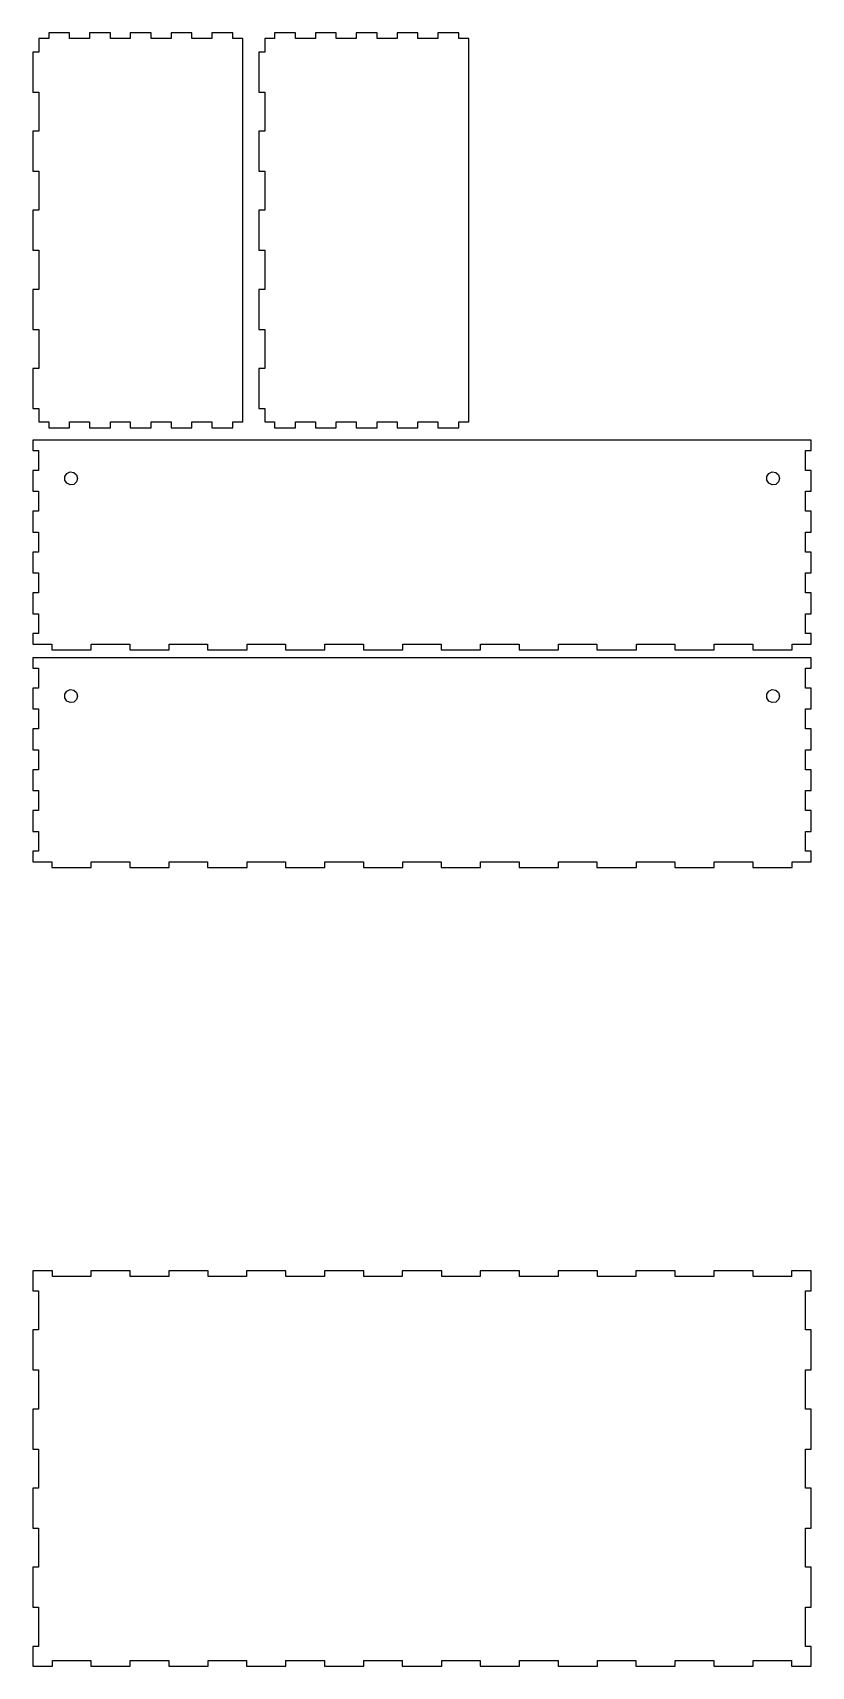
# Model space of a CAD drawing. Header units: metres. Extents: x 0 to 407, y 0 to 853.
import ezdxf

# ---------------------------------------------------------------- set-up
doc = ezdxf.new("R2010")
doc.units = ezdxf.units.M

msp = doc.modelspace()

# ---------------------------------------------------------------- linework, layer by layer
for p, q in [((19.2445, 853.193), (8.3615, 853.193)), ((8.3615, 853.193), (8.3615, 850.1)), ((19.2445, 850.1), (19.2445, 853.193)), ((40.5505, 853.193), (29.6675, 853.193)), ((29.6675, 853.193), (29.6675, 850.1)), ((40.5505, 850.1), (40.5505, 853.193)), ((61.8565, 853.193), (50.9735, 853.193)), ((50.9735, 853.193), (50.9735, 850.1)), ((61.8565, 850.1), (61.8565, 853.193)), ((83.1625, 853.193), (72.2795, 853.193)), ((72.2795, 853.193), (72.2795, 850.1)), ((83.1625, 850.1), (83.1625, 853.193)), ((104.468, 853.193), (93.5855, 853.193)), ((93.5855, 853.193), (93.5855, 850.1)), ((104.468, 850.1), (104.468, 853.193)), ((137.225, 853.193), (126.341, 853.193)), ((126.341, 853.193), (126.341, 850.1)), ((137.225, 850.1), (137.225, 853.193)), ((158.531, 853.193), (147.648, 853.193)), ((147.648, 853.193), (147.648, 850.1)), ((158.531, 850.1), (158.531, 853.193)), ((179.837, 853.193), (168.954, 853.193)), ((168.954, 853.193), (168.954, 850.1)), ((179.837, 850.1), (179.837, 853.193)), ((201.143, 853.193), (190.26, 853.193)), ((190.26, 853.193), (190.26, 850.1)), ((201.143, 850.1), (201.143, 853.193)), ((222.449, 853.193), (211.566, 853.193)), ((211.566, 853.193), (211.566, 850.1)), ((222.449, 850.1), (222.449, 853.193)), ((8.3615, 850.1), (3.14999, 850.1)), ((3.14999, 850.1), (3.14999, 843.039)), ((29.6675, 850.1), (19.2445, 850.1)), ((50.9735, 850.1), (40.5505, 850.1)), ((72.2795, 850.1), (61.8565, 850.1)), ((93.5855, 850.1), (83.1625, 850.1)), ((109.68, 850.1), (104.468, 850.1)), ((109.68, 649.87), (109.68, 850.1)), ((126.341, 850.1), (121.13, 850.1)), ((121.13, 850.1), (121.13, 843.039)), ((147.648, 850.1), (137.225, 850.1)), ((168.954, 850.1), (158.531, 850.1)), ((190.26, 850.1), (179.837, 850.1)), ((211.566, 850.1), (201.143, 850.1)), ((227.66, 850.1), (222.449, 850.1)), ((227.66, 649.87), (227.66, 850.1)), ((3.14999, 843.039), (0.0575, 843.039)), ((0.0575, 843.039), (0.0575, 822.156)), ((121.13, 843.039), (118.037, 843.039)), ((118.037, 843.039), (118.037, 822.156)), ((0.0575, 822.156), (3.14999, 822.156)), ((3.14999, 822.156), (3.14999, 801.732)), ((118.037, 822.156), (121.13, 822.156)), ((121.13, 822.156), (121.13, 801.732)), ((3.14999, 801.732), (0.0575, 801.732)), ((0.0575, 801.732), (0.0575, 780.849)), ((121.13, 801.732), (118.037, 801.732)), ((118.037, 801.732), (118.037, 780.849)), ((0.0575, 780.849), (3.14999, 780.849)), ((3.14999, 780.849), (3.14999, 760.427)), ((118.037, 780.849), (121.13, 780.849)), ((121.13, 780.849), (121.13, 760.427)), ((3.14999, 760.427), (0.0575, 760.427)), ((0.0575, 760.427), (0.0575, 739.544)), ((121.13, 760.427), (118.037, 760.427)), ((118.037, 760.427), (118.037, 739.544)), ((0.0575, 739.544), (3.14999, 739.544)), ((3.14999, 739.544), (3.14999, 719.12)), ((118.037, 739.544), (121.13, 739.544)), ((121.13, 739.544), (121.13, 719.12)), ((3.14999, 719.12), (0.0575, 719.12)), ((0.0575, 719.12), (0.0575, 698.237)), ((121.13, 719.12), (118.037, 719.12)), ((118.037, 719.12), (118.037, 698.237)), ((0.0575, 698.237), (3.14999, 698.237)), ((3.14999, 698.237), (3.14999, 677.815)), ((118.037, 698.237), (121.13, 698.237)), ((121.13, 698.237), (121.13, 677.815)), ((3.14999, 677.815), (0.0575, 677.815)), ((0.0575, 677.815), (0.0575, 656.932)), ((121.13, 677.815), (118.037, 677.815)), ((118.037, 677.815), (118.037, 656.932)), ((0.0575, 656.932), (3.14999, 656.932)), ((3.14999, 656.932), (3.14999, 649.87)), ((3.14999, 649.87), (8.3615, 649.87)), ((8.3615, 649.87), (8.3615, 646.893)), ((19.2445, 649.87), (29.6675, 649.87)), ((19.2445, 646.893), (19.2445, 649.87)), ((29.6675, 649.87), (29.6675, 646.893)), ((40.5505, 646.893), (40.5505, 649.87)), ((40.5505, 649.87), (50.9735, 649.87)), ((50.9735, 649.87), (50.9735, 646.893)), ((61.8565, 646.893), (61.8565, 649.87)), ((61.8565, 649.87), (72.2795, 649.87)), ((72.2795, 649.87), (72.2795, 646.893)), ((83.1625, 646.893), (83.1625, 649.87)), ((83.1625, 649.87), (93.5855, 649.87)), ((93.5855, 649.87), (93.5855, 646.893)), ((104.468, 646.893), (104.468, 649.87)), ((104.468, 649.87), (109.68, 649.87)), ((118.037, 656.932), (121.13, 656.932)), ((121.13, 656.932), (121.13, 649.87)), ((121.13, 649.87), (126.341, 649.87)), ((126.341, 649.87), (126.341, 646.893)), ((137.225, 649.87), (147.648, 649.87)), ((137.225, 646.893), (137.225, 649.87)), ((147.648, 649.87), (147.648, 646.893)), ((158.531, 646.893), (158.531, 649.87)), ((158.531, 649.87), (168.954, 649.87)), ((168.954, 649.87), (168.954, 646.893)), ((179.837, 646.893), (179.837, 649.87)), ((179.837, 649.87), (190.26, 649.87)), ((190.26, 649.87), (190.26, 646.893)), ((201.143, 646.893), (201.143, 649.87)), ((201.143, 649.87), (211.566, 649.87)), ((211.566, 649.87), (211.566, 646.893)), ((222.449, 646.893), (222.449, 649.87)), ((222.449, 649.87), (227.66, 649.87)), ((406.53, 640.42), (0, 640.42)), ((0, 640.42), (0, 634.979)), ((8.3615, 646.893), (19.2445, 646.893)), ((29.6675, 646.893), (40.5505, 646.893)), ((50.9735, 646.893), (61.8565, 646.893)), ((72.2795, 646.893), (83.1625, 646.893)), ((93.5855, 646.893), (104.468, 646.893)), ((126.341, 646.893), (137.225, 646.893)), ((147.648, 646.893), (158.531, 646.893)), ((168.954, 646.893), (179.837, 646.893)), ((190.26, 646.893), (201.143, 646.893)), ((211.566, 646.893), (222.449, 646.893)), ((406.53, 634.979), (406.53, 640.42)), ((0, 634.979), (2.97749, 634.979)), ((2.97749, 634.979), (2.97749, 624.555)), ((403.552, 624.555), (403.552, 634.979)), ((403.552, 634.979), (406.53, 634.979)), ((2.97749, 624.555), (0, 624.555)), ((0, 624.555), (0, 613.672)), ((16.7137, 621.385), (17.7571, 623.008)), ((17.7571, 623.008), (19.5126, 623.81)), ((19.5126, 623.81), (21.4228, 623.535)), ((21.4228, 623.535), (22.8813, 622.272)), ((383.244, 621.385), (384.287, 623.008)), ((384.287, 623.008), (386.043, 623.81)), ((386.043, 623.81), (387.953, 623.535)), ((387.953, 623.535), (389.411, 622.272)), ((406.53, 624.555), (403.552, 624.555)), ((406.53, 613.672), (406.53, 624.555)), ((16.7137, 619.455), (16.7137, 621.385)), ((17.7571, 617.832), (16.7137, 619.455)), ((19.5126, 617.03), (17.7571, 617.832)), ((21.4228, 617.305), (19.5126, 617.03)), ((22.8813, 618.568), (21.4228, 617.305)), ((22.8813, 622.272), (23.425, 620.42)), ((23.425, 620.42), (22.8813, 618.568)), ((383.244, 619.455), (383.244, 621.385)), ((384.287, 617.832), (383.244, 619.455)), ((386.043, 617.03), (384.287, 617.832)), ((387.953, 617.305), (386.043, 617.03)), ((389.411, 618.568), (387.953, 617.305)), ((389.411, 622.272), (389.955, 620.42)), ((389.955, 620.42), (389.411, 618.568)), ((0, 613.672), (2.97749, 613.672)), ((2.97749, 613.672), (2.97749, 603.25)), ((403.552, 603.25), (403.552, 613.672)), ((403.552, 613.672), (406.53, 613.672)), ((2.97749, 603.25), (0, 603.25)), ((0, 603.25), (0, 592.367)), ((406.53, 603.25), (403.552, 603.25)), ((406.53, 592.367), (406.53, 603.25)), ((0, 592.367), (2.97749, 592.367)), ((2.97749, 592.367), (2.97749, 581.943)), ((403.552, 581.943), (403.552, 592.367)), ((403.552, 592.367), (406.53, 592.367)), ((2.97749, 581.943), (0, 581.943)), ((0, 581.943), (0, 571.06)), ((406.53, 581.943), (403.552, 581.943)), ((406.53, 571.06), (406.53, 581.943)), ((0, 571.06), (2.97749, 571.06)), ((2.97749, 571.06), (2.97749, 560.638)), ((403.552, 560.638), (403.552, 571.06)), ((403.552, 571.06), (406.53, 571.06)), ((2.97749, 560.638), (0, 560.638)), ((0, 560.638), (0, 549.755)), ((406.53, 560.638), (403.552, 560.638)), ((406.53, 549.755), (406.53, 560.638)), ((0, 549.755), (2.97749, 549.755)), ((2.97749, 549.755), (2.97749, 539.331)), ((403.552, 539.331), (403.552, 549.755)), ((403.552, 549.755), (406.53, 549.755)), ((2.97749, 539.331), (0, 539.331)), ((0, 539.331), (0, 533.89)), ((406.53, 539.331), (403.552, 539.331)), ((406.53, 533.89), (406.53, 539.331)), ((0, 533.89), (10.0482, 533.89)), ((10.0482, 533.89), (10.0482, 530.797)), ((10.0482, 530.797), (30.6047, 530.797)), ((30.6047, 533.89), (50.7012, 533.89)), ((30.6047, 530.797), (30.6047, 533.89)), ((50.7012, 533.89), (50.7012, 530.797)), ((50.7012, 530.797), (71.2578, 530.797)), ((71.2578, 530.797), (71.2578, 533.89)), ((71.2578, 533.89), (91.3542, 533.89)), ((91.3542, 533.89), (91.3542, 530.797)), ((91.3542, 530.797), (111.911, 530.797)), ((111.911, 530.797), (111.911, 533.89)), ((111.911, 533.89), (132.007, 533.89)), ((132.007, 533.89), (132.007, 530.797)), ((132.007, 530.797), (152.564, 530.797)), ((152.564, 530.797), (152.564, 533.89)), ((152.564, 533.89), (172.66, 533.89)), ((172.66, 533.89), (172.66, 530.797)), ((172.66, 530.797), (193.217, 530.797)), ((193.217, 530.797), (193.217, 533.89)), ((193.217, 533.89), (213.313, 533.89)), ((213.313, 533.89), (213.313, 530.797)), ((213.313, 530.797), (233.87, 530.797)), ((233.87, 530.797), (233.87, 533.89)), ((233.87, 533.89), (253.966, 533.89)), ((253.966, 533.89), (253.966, 530.797)), ((253.966, 530.797), (274.523, 530.797)), ((274.523, 530.797), (274.523, 533.89)), ((274.523, 533.89), (294.619, 533.89)), ((294.619, 533.89), (294.619, 530.797)), ((294.619, 530.797), (315.176, 530.797)), ((315.176, 530.797), (315.176, 533.89)), ((315.176, 533.89), (335.272, 533.89)), ((335.272, 533.89), (335.272, 530.797)), ((335.272, 530.797), (355.829, 530.797)), ((355.829, 530.797), (355.829, 533.89)), ((355.829, 533.89), (375.925, 533.89)), ((375.925, 533.89), (375.925, 530.797)), ((375.925, 530.797), (396.482, 530.797)), ((396.482, 530.797), (396.482, 533.89)), ((396.482, 533.89), (406.53, 533.89)), ((406.53, 526.74), (0, 526.74)), ((0, 526.74), (0, 521.299)), ((0, 521.299), (2.97749, 521.299)), ((2.97749, 521.299), (2.97749, 510.875)), ((403.552, 510.875), (403.552, 521.299)), ((403.552, 521.299), (406.53, 521.299)), ((406.53, 521.299), (406.53, 526.74)), ((2.97749, 510.875), (0, 510.875)), ((0, 510.875), (0, 499.992)), ((16.7137, 507.705), (17.7571, 509.328)), ((16.7137, 505.775), (16.7137, 507.705)), ((17.7571, 504.152), (16.7137, 505.775)), ((17.7571, 509.328), (19.5126, 510.13)), ((19.5126, 503.35), (17.7571, 504.152)), ((19.5126, 510.13), (21.4228, 509.855)), ((21.4228, 503.625), (19.5126, 503.35)), ((21.4228, 509.855), (22.8813, 508.592)), ((22.8813, 504.888), (21.4228, 503.625)), ((22.8813, 508.592), (23.425, 506.74)), ((23.425, 506.74), (22.8813, 504.888)), ((383.244, 507.705), (384.287, 509.328)), ((383.244, 505.775), (383.244, 507.705)), ((384.287, 504.152), (383.244, 505.775)), ((384.287, 509.328), (386.043, 510.13)), ((386.043, 503.35), (384.287, 504.152)), ((386.043, 510.13), (387.953, 509.855)), ((387.953, 503.625), (386.043, 503.35)), ((387.953, 509.855), (389.411, 508.592)), ((389.411, 504.888), (387.953, 503.625)), ((389.411, 508.592), (389.955, 506.74)), ((389.955, 506.74), (389.411, 504.888)), ((406.53, 510.875), (403.552, 510.875)), ((406.53, 499.992), (406.53, 510.875)), ((0, 499.992), (2.97749, 499.992)), ((2.97749, 499.992), (2.97749, 489.569)), ((403.552, 489.569), (403.552, 499.992)), ((403.552, 499.992), (406.53, 499.992)), ((2.97749, 489.569), (0, 489.569)), ((0, 489.569), (0, 478.686)), ((406.53, 489.569), (403.552, 489.569)), ((406.53, 478.686), (406.53, 489.569)), ((0, 478.686), (2.97749, 478.686)), ((2.97749, 478.686), (2.97749, 468.263)), ((403.552, 468.263), (403.552, 478.686)), ((403.552, 478.686), (406.53, 478.686)), ((2.97749, 468.263), (0, 468.263)), ((0, 468.263), (0, 457.38)), ((406.53, 468.263), (403.552, 468.263)), ((406.53, 457.38), (406.53, 468.263)), ((0, 457.38), (2.97749, 457.38)), ((2.97749, 457.38), (2.97749, 446.957)), ((403.552, 446.957), (403.552, 457.38)), ((403.552, 457.38), (406.53, 457.38)), ((2.97749, 446.957), (0, 446.957)), ((0, 446.957), (0, 436.074)), ((406.53, 446.957), (403.552, 446.957)), ((406.53, 436.074), (406.53, 446.957)), ((0, 436.074), (2.97749, 436.074)), ((2.97749, 436.074), (2.97749, 425.651)), ((403.552, 425.651), (403.552, 436.074)), ((403.552, 436.074), (406.53, 436.074)), ((2.97749, 425.651), (0, 425.651)), ((0, 425.651), (0, 420.21)), ((0, 420.21), (10.0482, 420.21)), ((10.0482, 420.21), (10.0482, 417.117)), ((30.6047, 420.21), (50.7012, 420.21)), ((30.6047, 417.117), (30.6047, 420.21)), ((50.7012, 420.21), (50.7012, 417.117)), ((71.2578, 417.117), (71.2578, 420.21)), ((71.2578, 420.21), (91.3542, 420.21)), ((91.3542, 420.21), (91.3542, 417.117)), ((111.911, 417.117), (111.911, 420.21)), ((111.911, 420.21), (132.007, 420.21)), ((132.007, 420.21), (132.007, 417.117)), ((152.564, 417.117), (152.564, 420.21)), ((152.564, 420.21), (172.66, 420.21)), ((172.66, 420.21), (172.66, 417.117)), ((193.217, 417.117), (193.217, 420.21)), ((193.217, 420.21), (213.313, 420.21)), ((213.313, 420.21), (213.313, 417.117)), ((233.87, 417.117), (233.87, 420.21)), ((233.87, 420.21), (253.966, 420.21)), ((253.966, 420.21), (253.966, 417.117)), ((274.523, 417.117), (274.523, 420.21)), ((274.523, 420.21), (294.619, 420.21)), ((294.619, 420.21), (294.619, 417.117)), ((315.176, 417.117), (315.176, 420.21)), ((315.176, 420.21), (335.272, 420.21)), ((335.272, 420.21), (335.272, 417.117)), ((355.829, 417.117), (355.829, 420.21)), ((355.829, 420.21), (375.925, 420.21)), ((375.925, 420.21), (375.925, 417.117)), ((396.482, 417.117), (396.482, 420.21)), ((396.482, 420.21), (406.53, 420.21)), ((406.53, 425.651), (403.552, 425.651)), ((406.53, 420.21), (406.53, 425.651)), ((10.0482, 417.117), (30.6047, 417.117)), ((50.7012, 417.117), (71.2578, 417.117)), ((91.3542, 417.117), (111.911, 417.117)), ((132.007, 417.117), (152.564, 417.117)), ((172.66, 417.117), (193.217, 417.117)), ((213.313, 417.117), (233.87, 417.117)), ((253.966, 417.117), (274.523, 417.117)), ((294.619, 417.117), (315.176, 417.117)), ((335.272, 417.117), (355.829, 417.117)), ((375.925, 417.117), (396.482, 417.117)), ((10.2782, 206.53), (0, 206.53)), ((0, 206.53), (0, 196.089)), ((10.2782, 203.553), (10.2782, 206.53)), ((50.9312, 206.53), (30.3747, 206.53)), ((30.3747, 206.53), (30.3747, 203.553)), ((50.9312, 203.553), (50.9312, 206.53)), ((91.5842, 206.53), (71.0277, 206.53)), ((71.0277, 206.53), (71.0277, 203.553)), ((91.5842, 203.553), (91.5842, 206.53)), ((132.237, 206.53), (111.681, 206.53)), ((111.681, 206.53), (111.681, 203.553)), ((132.237, 203.553), (132.237, 206.53)), ((172.89, 206.53), (152.334, 206.53)), ((152.334, 206.53), (152.334, 203.553)), ((172.89, 203.553), (172.89, 206.53)), ((213.543, 206.53), (192.987, 206.53)), ((192.987, 206.53), (192.987, 203.553)), ((213.543, 203.553), (213.543, 206.53)), ((254.196, 206.53), (233.64, 206.53)), ((233.64, 206.53), (233.64, 203.553)), ((254.196, 203.553), (254.196, 206.53)), ((294.849, 206.53), (274.293, 206.53)), ((274.293, 206.53), (274.293, 203.553)), ((294.849, 203.553), (294.849, 206.53)), ((335.502, 206.53), (314.946, 206.53)), ((314.946, 206.53), (314.946, 203.553)), ((335.502, 203.553), (335.502, 206.53)), ((376.155, 206.53), (355.599, 206.53)), ((355.599, 206.53), (355.599, 203.553)), ((376.155, 203.553), (376.155, 206.53)), ((406.53, 206.53), (396.252, 206.53)), ((396.252, 206.53), (396.252, 203.553)), ((406.53, 196.089), (406.53, 206.53)), ((30.3747, 203.553), (10.2782, 203.553)), ((71.0277, 203.553), (50.9312, 203.553)), ((111.681, 203.553), (91.5842, 203.553)), ((152.334, 203.553), (132.237, 203.553)), ((192.987, 203.553), (172.89, 203.553)), ((233.64, 203.553), (213.543, 203.553)), ((274.293, 203.553), (254.196, 203.553)), ((314.946, 203.553), (294.849, 203.553)), ((355.599, 203.553), (335.502, 203.553)), ((396.252, 203.553), (376.155, 203.553)), ((0, 196.089), (2.97749, 196.089)), ((2.97749, 196.089), (2.97749, 175.665)), ((403.552, 175.665), (403.552, 196.089)), ((403.552, 196.089), (406.53, 196.089)), ((2.97749, 175.665), (0, 175.665)), ((0, 175.665), (0, 154.783)), ((406.53, 175.665), (403.552, 175.665)), ((406.53, 154.783), (406.53, 175.665)), ((0, 154.783), (2.97749, 154.783)), ((2.97749, 154.783), (2.97749, 134.359)), ((403.552, 134.359), (403.552, 154.783)), ((403.552, 154.783), (406.53, 154.783)), ((2.97749, 134.359), (0, 134.359)), ((0, 134.359), (0, 113.477)), ((406.53, 134.359), (403.552, 134.359)), ((406.53, 113.477), (406.53, 134.359)), ((0, 113.477), (2.97749, 113.477)), ((2.97749, 113.477), (2.97749, 93.0535)), ((403.552, 93.0535), (403.552, 113.477)), ((403.552, 113.477), (406.53, 113.477)), ((2.97749, 93.0535), (0, 93.0535)), ((0, 93.0535), (0, 72.1705)), ((406.53, 93.0535), (403.552, 93.0535)), ((406.53, 72.1705), (406.53, 93.0535)), ((0, 72.1705), (2.97749, 72.1705)), ((2.97749, 72.1705), (2.97749, 51.7475)), ((403.552, 51.7475), (403.552, 72.1705)), ((403.552, 72.1705), (406.53, 72.1705)), ((2.97749, 51.7475), (0, 51.7475)), ((0, 51.7475), (0, 30.8645)), ((406.53, 51.7475), (403.552, 51.7475)), ((406.53, 30.8645), (406.53, 51.7475)), ((0, 30.8645), (2.97749, 30.8645)), ((2.97749, 30.8645), (2.97749, 10.4415)), ((403.552, 10.4415), (403.552, 30.8645)), ((403.552, 30.8645), (406.53, 30.8645)), ((2.97749, 10.4415), (0, 10.4415)), ((0, 10.4415), (0, 0)), ((406.53, 10.4415), (403.552, 10.4415)), ((406.53, 0), (406.53, 10.4415)), ((0, 0), (10.2782, 0)), ((10.2782, 2.97749), (30.3747, 2.97749)), ((10.2782, 0), (10.2782, 2.97749)), ((30.3747, 2.97749), (30.3747, 0)), ((30.3747, 0), (50.9312, 0)), ((50.9312, 0), (50.9312, 2.97749)), ((50.9312, 2.97749), (71.0277, 2.97749)), ((71.0277, 2.97749), (71.0277, 0)), ((71.0277, 0), (91.5842, 0)), ((91.5842, 0), (91.5842, 2.97749)), ((91.5842, 2.97749), (111.681, 2.97749)), ((111.681, 2.97749), (111.681, 0)), ((111.681, 0), (132.237, 0)), ((132.237, 0), (132.237, 2.97749)), ((132.237, 2.97749), (152.334, 2.97749)), ((152.334, 2.97749), (152.334, 0)), ((152.334, 0), (172.89, 0)), ((172.89, 0), (172.89, 2.97749)), ((172.89, 2.97749), (192.987, 2.97749)), ((192.987, 2.97749), (192.987, 0)), ((192.987, 0), (213.543, 0)), ((213.543, 0), (213.543, 2.97749)), ((213.543, 2.97749), (233.64, 2.97749)), ((233.64, 2.97749), (233.64, 0)), ((233.64, 0), (254.196, 0)), ((254.196, 0), (254.196, 2.97749)), ((254.196, 2.97749), (274.293, 2.97749)), ((274.293, 2.97749), (274.293, 0)), ((274.293, 0), (294.849, 0)), ((294.849, 0), (294.849, 2.97749)), ((294.849, 2.97749), (314.946, 2.97749)), ((314.946, 2.97749), (314.946, 0)), ((314.946, 0), (335.502, 0)), ((335.502, 0), (335.502, 2.97749)), ((335.502, 2.97749), (355.599, 2.97749)), ((355.599, 2.97749), (355.599, 0)), ((355.599, 0), (376.155, 0)), ((376.155, 0), (376.155, 2.97749)), ((376.155, 2.97749), (396.252, 2.97749)), ((396.252, 2.97749), (396.252, 0)), ((396.252, 0), (406.53, 0))]:
    msp.add_line(p, q)

doc.saveas('drawing.dxf')
